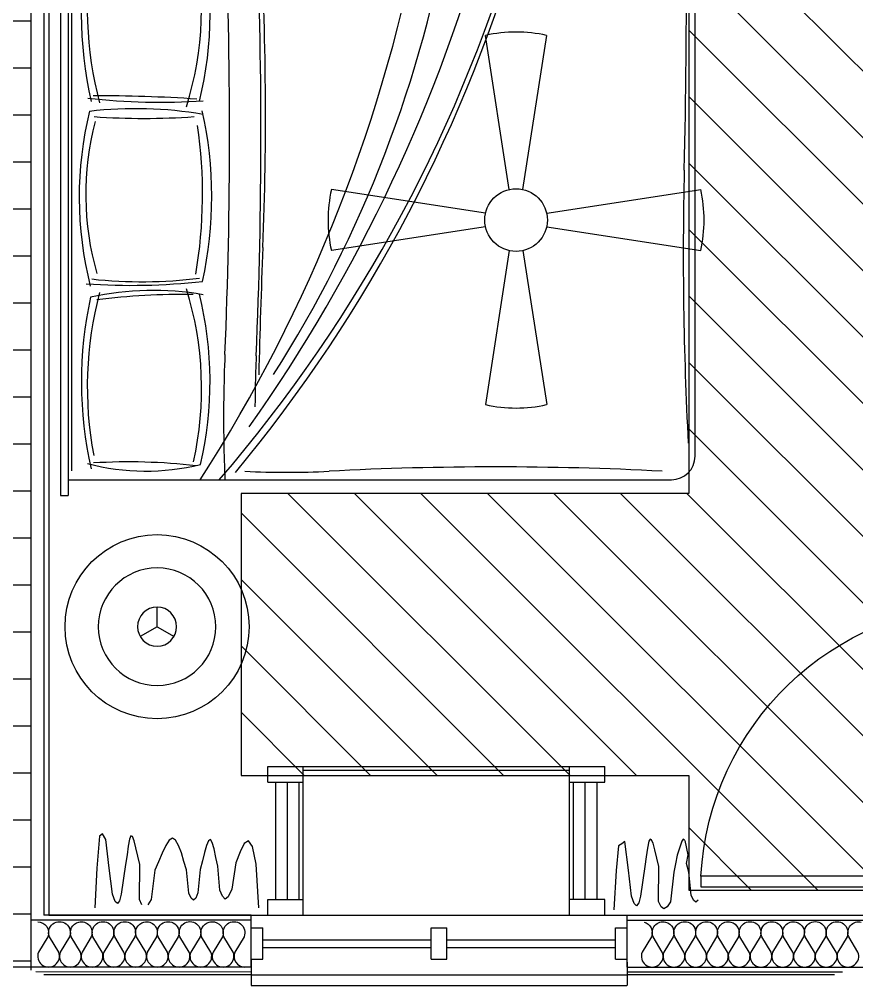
# Model space of a CAD drawing. Header units: inches. Extents: x 1121 to 1607, y 425 to 930.
# Drawn here: x 1292.9 to 1399.8, y 428.8 to 552.2 of the extents above; entities that cross this region are included whole.
import ezdxf

# ---------------------------------------------------------------- set-up
doc = ezdxf.new("R2010")
doc.units = ezdxf.units.IN
doc.header["$LTSCALE"] = 48
doc.header["$MEASUREMENT"] = 0
doc.layers.get('0').update_dxf_attribs({"linetype": 'CONTINUOUS'})
for name, color, linetype in [('A-CLNG-ELEC', 4, 'CONTINUOUS'), ('A-DOOR-FULL', 4, 'CONTINUOUS'), ('A-FAIRH-HATCH', 9, 'CONTINUOUS'), ('A-FAIRH-ROUTE', 2, 'CONTINUOUS'), ('A-FURN', 13, 'CONTINUOUS'), ('A-GLAZ-PRHT', 5, 'CONTINUOUS'), ('A-GLAZ-SILL', 3, 'CONTINUOUS'), ('A-MWAL', 13, 'CONTINUOUS'), ('A-WALL-GYP', 13, 'CONTINUOUS'), ('A-WALL-HEAD', 6, 'CONTINUOUS'), ('A-WALL-IFULL', 7, 'CONTINUOUS'), ('A-WALL-INSUL', 9, 'CONTINUOUS'), ('A-WALL-JAMB', 8, 'CONTINUOUS'), ('a-wall-patt', 13, 'CONTINUOUS'), ('A-WALL-XFULL', 4, 'CONTINUOUS'), ('S-WALL', 2, 'CONTINUOUS')]:
    doc.layers.add(name, color=color, linetype=linetype)

# ---------------------------------------------------------------- blocks, each defined once
blk = doc.blocks.new('LAMP')
for points in [[(0, 0), (-1.732, 1)], [(0, 0), (1.732, 1)], [(0, 0), (0, -2)]]:
    blk.add_lwpolyline(points)
for radius in [6, 2]:
    blk.add_circle((0, 0), radius)
blk = doc.blocks.new('QUEEN')
at = {"layer": 'A-FURN'}
for p, q in [((1, 38), (0, 38)), ((0, 38), (0, -38)), ((1, 38), (1, -38)), ((78, 36), (1, 36)), ((1.41, 35.15), (1.41, -34.87)), ((81, -33), (81, 33)), ((1, -36), (78, -36)), ((0, -38), (1, -38))]:
    blk.add_line(p, q, dxfattribs=at)
for centre, radius, start, end in [((-148.78, 71.06), 198.06, 327.2794, 349.8042), ((-122.57, 87.07), 188.55, 319.252, 344.2839), ((-630.5, 8), 652.1, 357.53907, 2.46093), ((-143.73, 89.51), 205.59, 324.724, 344.9151), ((-630.5, 8), 656.1, 357.53907, 2.44592), ((-106.07, 62.4), 158.05, 327.4765, 350.3854), ((78, 33), 3, 0, 90), ((52.84, 23.53), 50.17, 167.2566, 192.9411), ((10.91, 5.94), 28.96, 75.506, 104.2404), ((-123.98, 86.47), 190.21, 320.2886, 344.3709), ((53.5, -376.42), 411.37, 88.5731, 93.7836), ((51.53, -455.77), 490.74, 87.0172, 88.5731), ((10.66, 343.47), 309.7, 268.7893, 271.2107), ((-24.86, 24.34), 42.88, 342.76, 12.6186), ((-27.08, 23.44), 46.18, 346.1093, 13.7731), ((-396.64, 10.67), 422.82, 357.6935, 3.1938), ((50.18, 24.15), 46.75, 169.2328, 194.9234), ((-908.2, 26.61), 988.1, 358.66206, 0.29729), ((12.69, 90.92), 78.73, 263.2969, 274.0359), ((5.47, -158.26), 171.27, 86.0039, 90.4312), ((9.62, -38.54), 49.92, 80.0975, 96.7905), ((48.53, 0.08), 46.13, 166.2193, 194.2357), ((10.68, 102.5), 92.36, 266.037, 273.963), ((-30.96, 0.16), 50.28, 347.5532, 12.5668), ((40.27, 0.44), 37.03, 165.4637, 195.8686), ((-43.88, 0.47), 62.02, 350.5205, 8.1155), ((537.89, -7.16), 458.39, 178.6621, 183.0213), ((1035.98, -47.03), 1010.96, 177.69355, 178.61501), ((9.01, 73.11), 84.29, 266.0994, 276.2252), ((10.41, 47.69), 58.41, 263.7021, 277.2387), ((50.18, -24.15), 46.75, 165.0766, 190.7672), ((11.82, -49.65), 37.82, 80.244, 102.1615), ((15.68, -99.43), 87.1, 89.1674, 97.2883), ((-24.86, -24.34), 42.88, 347.3814, 17.24), ((-27.15, -23.45), 46.25, 346.7449, 13.9462), ((52.93, -23.52), 50.25, 167.5495, 192.7326), ((207.14, -28), 186.31, 177.5391, 180.9766), ((207.14, -28), 182.31, 177.5391, 178.8061), ((207.14, -28), 182.31, 178.8061, 179.5861), ((207.14, -28), 186.31, 180.9766, 182.4609), ((78, -33), 3, 270, 0), ((10.91, -5.94), 28.96, 255.1097, 283.8939), ((8.71, -106.71), 72.99, 83.231, 93.5386), ((55.55, -447.04), 412.68, 87.0477, 92.9523), ((28.92, 69.36), 104.41, 267.0477, 272.9523)]:
    blk.add_arc(centre, radius, start, end, dxfattribs=at)
blk = doc.blocks.new('3-0 WD DR')
at = {"layer": 'A-DOOR-FULL'}
blk.add_lwpolyline([(0.48, -4.94), (1.85, -4.94), (1.85, -40.94), (0.48, -40.94)], close=True, dxfattribs=at)
at = {"layer": 'A-DOOR-FULL', "color": 3}
blk.add_arc((-0.11, -4.25), 36.74, 273.0665, 359.0219, dxfattribs=at)
at = {"layer": 'A-WALL-HEAD'}
for p, q in [((0.62, 0), (36.62, 0)), ((0.62, -4.88), (36.62, -4.88))]:
    blk.add_line(p, q, dxfattribs=at)
at = {"layer": 'A-WALL-JAMB'}
for points in [[(-2.13, 0.75), (-2.13, 0.5), (-2.63, 0.5), (-2.63, 0.75), (-2.63, 0.75), (-3.13, 0.75), (-3.13, 0), (0.37, 0), (0.37, 0.75)], [(39.37, 0.75), (39.37, 0.5), (39.87, 0.5), (39.87, 0.75), (39.87, 0.75), (40.37, 0.75), (40.37, 0), (36.87, 0), (36.87, 0.75)], [(-2.13, -5.62), (-2.13, -5.37), (-2.63, -5.37), (-2.63, -5.62), (-2.63, -5.62), (-3.13, -5.62), (-3.13, -4.87), (0.37, -4.87), (0.37, -5.62)], [(39.37, -5.62), (39.37, -5.37), (39.87, -5.37), (39.87, -5.62), (39.87, -5.62), (40.37, -5.62), (40.37, -4.87), (36.87, -4.87), (36.87, -5.62)]]:
    blk.add_lwpolyline(points, close=True, dxfattribs=at)
for points in [[(0.62, -3.5), (0.62, -4.87), (0, -4.87), (0, 0), (0.62, 0), (0.62, -2), (1, -2), (1, -3.5), (0.62, -3.5)], [(36.62, -3.5), (36.62, -4.87), (37.25, -4.87), (37.25, 0), (36.62, 0), (36.62, -2), (36.25, -2), (36.25, -3.5), (36.62, -3.5)]]:
    blk.add_lwpolyline(points, dxfattribs=at)

msp = doc.modelspace()

# ---------------------------------------------------------------- hatches: boundary and pattern name
at = {"layer": 'A-FAIRH-HATCH'}
h = msp.add_hatch(dxfattribs=at)
h.set_pattern_fill('ANSI31', color=256, scale=48, angle=270, style=0)
h.set_pattern_definition([(315, (-1622.1714, -3.963), (4.242641, 4.242641), [])])
h.paths.add_polyline_path([(1510.37, 688.73), (1490.26, 711.61), (1485.04, 728.73), (1485.04, 759.48), (1555.13, 831.85), (1555.13, 914.7), (1519.13, 914.7), (1519.13, 847), (1449.04, 774.63), (1449.04, 761.05), (1329.37, 761.05), (1329.37, 812.85), (1293.37, 812.85), (1293.37, 761.05), (1278.37, 761.05), (1278.37, 781.23), (1241.12, 832.53), (1199.72, 832.53), (1199.72, 796.53), (1223.52, 796.53), (1242.37, 768.88), (1242.37, 725.05), (1238.64, 660.5), (1219.32, 628.3), (1219.32, 576.75), (1169.6, 576.75), (1169.6, 540.75), (1219.32, 540.75), (1219.16, 483.9), (1211.54, 477.4), (1197.72, 472.89), (1156.92, 472.89), (1156.92, 436.89), (1203.44, 436.89), (1229.49, 445.39), (1248.3, 458.71), (1255.16, 480.72), (1255.16, 618.04), (1274.09, 649.61), (1278.29, 725.05), (1449.04, 725.05), (1449.04, 717.38), (1457.03, 695.47), (1474.37, 677.38), (1474.37, 477.05), (1414.37, 477.05), (1414.37, 569.46), (1399.11, 605.77), (1399.11, 651.05), (1363.1, 651.05), (1363.14, 605.79), (1321.22, 605.79), (1321.22, 569.79), (1376.97, 569.79), (1378.37, 564.64), (1378.37, 491.69), (1321.22, 491.69), (1321.22, 455.69), (1378.37, 455.69), (1378.37, 441.05), (1482.58, 441.05), (1483.73, 438.02), (1522.26, 438.02), (1510.37, 469.2)])
at = {"layer": 'a-wall-patt'}
h = msp.add_hatch(dxfattribs=at)
h.set_pattern_fill('LINE', color=256, scale=48, style=0)
h.set_pattern_definition([(0, (0.03, 0.0104), (0, 6), [])])
h.paths.add_polyline_path([(1294.42, 710.82), (1286.79, 710.82), (1286.79, 431.21), (1286.79, 431.21), (1286.79, 431.21), (1294.42, 431.21)])

# ---------------------------------------------------------------- linework, layer by layer
at = {"layer": 'A-CLNG-ELEC'}
for p, q in [((1355.46, 530.49), (1352.42, 550.16)), ((1357.19, 530.49), (1360.23, 550.16)), ((1352.42, 527.46), (1332.75, 530.49)), ((1360.23, 527.46), (1379.9, 530.49)), ((1352.42, 525.72), (1332.75, 522.69)), ((1360.23, 525.72), (1379.9, 522.69)), ((1355.46, 522.69), (1352.42, 503.02)), ((1357.19, 522.69), (1360.23, 503.02))]:
    msp.add_line(p, q, dxfattribs=at)
msp.add_circle((1356.32, 526.59), 4, dxfattribs=at)
for centre, start, end in [((1356.32, 532.59), 77.4712, 102.5288), ((1350.32, 526.59), 167.4712, 192.5288), ((1362.32, 526.59), 347.4712, 12.5288), ((1356.32, 520.59), 257.4712, 282.5288)]:
    msp.add_arc(centre, 18, start, end, dxfattribs=at)
at = {"layer": 'A-FAIRH-ROUTE'}
msp.add_lwpolyline([(1457.03, 695.47), (1474.37, 677.38), (1474.37, 477.05), (1414.37, 477.05), (1414.37, 569.46), (1399.11, 605.77), (1399.11, 651.05), (1363.1, 651.05), (1363.14, 605.79), (1363.14, 605.79), (1321.22, 605.79), (1321.22, 569.79), (1376.97, 569.79), (1378.37, 564.64), (1378.37, 491.69), (1321.22, 491.69), (1321.22, 455.69), (1378.37, 455.69), (1378.37, 441.05), (1482.58, 441.05)], dxfattribs=at)
at = {"layer": 'A-FURN'}
for p, q in [((1324.65, 454.84), (1324.65, 456.84)), ((1324.65, 456.84), (1367.65, 456.84)), ((1329.15, 437.84), (1329.15, 456.84)), ((1363.15, 437.84), (1363.15, 456.84)), ((1367.65, 454.84), (1367.65, 456.84)), ((1367.65, 454.84), (1367.65, 456.84)), ((1329.15, 456.34), (1363.15, 456.34)), ((1324.65, 454.84), (1329.15, 454.84)), ((1325.65, 439.84), (1325.65, 454.84)), ((1327.15, 439.84), (1327.15, 454.84)), ((1328.65, 439.84), (1328.65, 454.84)), ((1363.15, 454.84), (1367.65, 454.84)), ((1363.65, 439.84), (1363.65, 454.84)), ((1365.15, 439.84), (1365.15, 454.84)), ((1366.65, 439.84), (1366.65, 454.84)), ((1303.15, 447.94), (1302.82, 443.82)), ((1303.55, 448.22), (1303.15, 447.94)), ((1303.96, 447.51), (1303.55, 448.22)), ((1307.17, 447.99), (1307, 447.54)), ((1307.36, 447.88), (1307.17, 447.99)), ((1307.56, 447.31), (1307.36, 447.88)), ((1304.4, 443.86), (1303.96, 447.51)), ((1306.83, 446.67), (1306.67, 445.54)), ((1307, 447.54), (1306.83, 446.67)), ((1307.78, 446.43), (1307.56, 447.31)), ((1311.6, 446.72), (1311.14, 445.76)), ((1312.04, 447.41), (1311.6, 446.72)), ((1312.47, 447.67), (1312.04, 447.41)), ((1312.87, 447.42), (1312.47, 447.67)), ((1313.24, 446.74), (1312.87, 447.42)), ((1313.6, 445.79), (1313.24, 446.74)), ((1316.81, 446.74), (1316.55, 445.83)), ((1317.07, 447.34), (1316.81, 446.74)), ((1317.31, 447.49), (1317.07, 447.34)), ((1317.54, 447.1), (1317.31, 447.49)), ((1317.77, 446.29), (1317.54, 447.1)), ((1321.63, 446.99), (1321.09, 445.92)), ((1322.16, 447.33), (1321.63, 446.99)), ((1322.67, 446.59), (1322.16, 447.33)), ((1369.41, 446.68), (1369.08, 443.56)), ((1369.81, 446.96), (1369.41, 446.68)), ((1370.22, 447.25), (1369.81, 446.96)), ((1370.67, 443.6), (1370.22, 447.25)), ((1373.26, 447.28), (1373.1, 446.41)), ((1373.44, 447.54), (1373.26, 447.28)), ((1373.62, 447.43), (1373.44, 447.54)), ((1373.82, 447.05), (1373.62, 447.43)), ((1374.05, 446.17), (1373.82, 447.05)), ((1377.46, 447.28), (1376.89, 445.5)), ((1377.63, 447.54), (1377.46, 447.28)), ((1377.81, 447.43), (1377.63, 447.54)), ((1378.29, 445.53), (1377.9, 447.38)), ((1306.67, 445.54), (1306.49, 444.33)), ((1308.03, 445.37), (1307.78, 446.43)), ((1311.14, 445.76), (1310.67, 444.66)), ((1313.93, 444.7), (1313.6, 445.79)), ((1316.55, 445.83), (1316.28, 444.76)), ((1318, 445.22), (1317.77, 446.29)), ((1321.09, 445.92), (1320.55, 444.51)), ((1323.14, 444.37), (1322.67, 446.59)), ((1373.1, 446.41), (1372.93, 445.28)), ((1374.29, 445.11), (1374.05, 446.17)), ((1376.89, 445.5), (1376.65, 444.4)), ((1378.09, 444.44), (1378.29, 445.53)), ((1306.49, 444.33), (1305.93, 440.51)), ((1308.3, 444.3), (1308.03, 445.37)), ((1308.24, 439.84), (1308.3, 444.3)), ((1310.67, 444.66), (1310.21, 443.57)), ((1314.25, 443.61), (1313.93, 444.7)), ((1316.28, 444.76), (1316, 443.67)), ((1318.25, 444.08), (1318, 445.22)), ((1320.55, 444.51), (1320.05, 441.14)), ((1323.5, 438.76), (1323.14, 444.37)), ((1372.93, 445.28), (1372.75, 444.07)), ((1374.56, 444.04), (1374.29, 445.11)), ((1376.65, 444.4), (1376.47, 443.31)), ((1378.38, 443.35), (1378.06, 444.44)), ((1302.82, 443.82), (1302.54, 438.76)), ((1304.79, 440.54), (1304.4, 443.86)), ((1310.21, 443.57), (1309.76, 439.82)), ((1314.55, 440.67), (1314.25, 443.61)), ((1316, 443.67), (1315.72, 440.71)), ((1318.52, 441.03), (1318.25, 444.08)), ((1369.08, 443.56), (1368.8, 438.5)), ((1371.06, 440.28), (1370.67, 443.6)), ((1372.75, 444.07), (1372.2, 440.25)), ((1374.5, 439.58), (1374.56, 444.04)), ((1376.47, 443.31), (1376.03, 439.56)), ((1378.68, 440.41), (1378.38, 443.35)), ((1305.14, 439.57), (1304.79, 440.54)), ((1305.93, 440.51), (1305.71, 439.68)), ((1314.85, 440), (1314.55, 440.67)), ((1315.72, 440.71), (1315.43, 440.03)), ((1318.83, 440.25), (1318.52, 441.03)), ((1320.05, 441.14), (1319.59, 440.18)), ((1305.45, 439.31), (1305.14, 439.57)), ((1305.71, 439.68), (1305.45, 439.31)), ((1308.57, 439.18), (1308.24, 439.84)), ((1309.76, 439.82), (1309.33, 439.16)), ((1315.14, 439.76), (1314.85, 440)), ((1315.43, 440.03), (1315.14, 439.76)), ((1319.18, 439.9), (1318.83, 440.25)), ((1319.59, 440.18), (1319.18, 439.9)), ((1324.65, 439.84), (1329.15, 439.84)), ((1324.65, 437.84), (1324.65, 439.84)), ((1367.65, 439.84), (1363.15, 439.84)), ((1367.65, 437.84), (1367.65, 439.84)), ((1371.41, 439.31), (1371.06, 440.28)), ((1371.71, 439.05), (1371.41, 439.31)), ((1371.97, 439.42), (1371.71, 439.05)), ((1372.2, 440.25), (1371.97, 439.42)), ((1374.83, 438.9), (1374.5, 439.58)), ((1376.03, 439.56), (1375.6, 438.89)), ((1378.98, 439.74), (1378.68, 440.41)), ((1379.27, 439.5), (1378.98, 439.74)), ((1379.56, 439.77), (1379.27, 439.5)), ((1375.2, 438.65), (1374.83, 438.9)), ((1375.6, 438.89), (1375.2, 438.65)), ((1324.65, 437.84), (1367.65, 437.84))]:
    msp.add_line(p, q, dxfattribs=at)
msp.add_circle((1310.5, 474.67), 11.75, dxfattribs=at)
at = {"layer": 'A-GLAZ-PRHT'}
for p, q in [((1324, 434.71), (1345.5, 434.71)), ((1347.5, 434.71), (1369, 434.71)), ((1324, 433.71), (1345.5, 433.71)), ((1347.5, 433.71), (1369, 433.71))]:
    msp.add_line(p, q, dxfattribs=at)
at = {"layer": 'A-GLAZ-SILL'}
for p, q in [((1322.5, 437.84), (1370.5, 437.84)), ((1322.5, 432.09), (1322.5, 428.84)), ((1370.5, 431.84), (1370.5, 428.84)), ((1322.5, 428.84), (1370.46, 428.84))]:
    msp.add_line(p, q, dxfattribs=at)
at = {"layer": 'A-MWAL'}
for p, q in [((1322.5, 430.58), (1295.04, 430.59)), ((1322.5, 431.21), (1322.5, 430.22)), ((1370.5, 431.21), (1370.5, 430.22)), ((1322.5, 430.22), (1296.04, 430.22)), ((1396.98, 430.22), (1370.5, 430.22))]:
    msp.add_line(p, q, dxfattribs=at)
at = {"layer": 'A-WALL-GYP'}
for p, q in [((1296.67, 608.84), (1296.67, 437.84)), ((1322.5, 437.84), (1296.04, 437.84)), ((1296.67, 437.84), (1322.5, 437.84)), ((1322.5, 437.21), (1322.5, 437.84)), ((1370.5, 437.84), (1415.98, 437.84)), ((1370.5, 437.21), (1370.5, 437.84)), ((1370.5, 430.59), (1397.98, 430.59))]:
    msp.add_line(p, q, dxfattribs=at)
at = {"layer": 'A-WALL-HEAD'}
for p, q in [((1322.5, 437.84), (1370.5, 437.84)), ((1322.5, 430.21), (1370.5, 430.21))]:
    msp.add_line(p, q, dxfattribs=at)
at = {"layer": 'A-WALL-IFULL'}
msp.add_line((1296.04, 609.47), (1296.04, 437.84), dxfattribs=at)
at = {"layer": 'A-WALL-INSUL'}
for points in [[(1295.26, 437, -0.533342), (1296.55, 435.09), (1295.37, 433.13, 1.490725), (1297.94, 433.13), (1296.76, 435.09, -1.490725), (1299.33, 435.09), (1298.15, 433.13, 1.490725), (1300.72, 433.13), (1299.54, 435.09, -0.460445), (1300.5, 436.96, -0.609983), (1302.1, 435.09), (1300.92, 433.13, 1.490725), (1303.49, 433.13), (1302.31, 435.09, -1.490725), (1304.88, 435.09), (1303.7, 433.13, 1.490725), (1306.27, 433.13), (1305.09, 435.09, -1.490725), (1307.66, 435.09), (1306.48, 433.13, 1.490725), (1309.05, 433.13), (1307.86, 435.09, -0.460445), (1308.83, 436.96, -0.609983), (1310.43, 435.09), (1309.25, 433.13, 1.490725), (1311.82, 433.13), (1310.64, 435.09, -1.490725), (1313.21, 435.09), (1312.02, 433.13, 1.490725), (1314.6, 433.13), (1313.41, 435.09, -1.490725), (1315.99, 435.09), (1314.8, 433.13, 1.490725), (1317.37, 433.13), (1316.19, 435.09, -0.460445), (1317.16, 436.96, -0.057867), (1317.47, 437, -0.548439), (1318.83, 435.09), (1317.64, 433.13, 1.490725), (1320.21, 433.13), (1319.03, 435.09, -1.490725), (1321.6, 435.09), (1320.42, 433.13, 0.533342), (1321.71, 431.21)], [(1372.66, 436.95, -0.452504), (1373.59, 435.09), (1372.41, 433.13, 1.490725), (1374.98, 433.13), (1373.8, 435.09, -0.609983), (1375.4, 436.96, -0.460445), (1376.36, 435.09), (1375.18, 433.13, 1.490725), (1377.75, 433.13), (1376.57, 435.09, -1.490725), (1379.14, 435.09), (1377.96, 433.13, 1.490725), (1380.53, 433.13), (1379.35, 435.09, -1.490725), (1381.92, 435.09), (1380.74, 433.13, 1.490725), (1383.31, 433.13), (1382.13, 435.09, -0.609983), (1383.73, 436.96, -0.460445), (1384.69, 435.09), (1383.51, 433.13, 1.490725), (1386.08, 433.13), (1384.9, 435.09, -1.490725), (1387.47, 435.09), (1386.29, 433.13, 1.490725), (1388.86, 433.13), (1387.68, 435.09, -1.490725), (1390.25, 435.09), (1389.06, 433.13, 1.490725), (1391.64, 433.13), (1390.45, 435.09, -0.609983), (1392.05, 436.96, -0.460445), (1393.02, 435.09), (1391.84, 433.13, 1.490725), (1394.41, 433.13), (1393.22, 435.09, -1.490725), (1395.8, 435.09), (1394.61, 433.13, 1.490725), (1397.19, 433.13), (1396, 435.09, -1.490725), (1398.57, 435.09), (1397.39, 433.13, 1.490725), (1399.96, 433.13), (1398.78, 435.09, -0.609983), (1400.38, 436.96, -0.460445)]]:
    msp.add_lwpolyline(points, format="xyb", dxfattribs=at)
at = {"layer": 'A-WALL-JAMB'}
for p, q in [((1322.5, 432.21), (1322.5, 436.21)), ((1322.5, 436.21), (1324, 436.21)), ((1324, 432.21), (1324, 436.21)), ((1345.5, 436.21), (1347.5, 436.21)), ((1345.5, 432.21), (1345.5, 436.21)), ((1347.5, 432.21), (1347.5, 436.21)), ((1369, 432.21), (1369, 436.21)), ((1369, 436.21), (1370.5, 436.21)), ((1370.5, 432.21), (1370.5, 436.21)), ((1322.5, 432.21), (1324, 432.21)), ((1345.5, 432.21), (1347.5, 432.21)), ((1369, 432.21), (1370.5, 432.21))]:
    msp.add_line(p, q, dxfattribs=at)
at = {"layer": 'A-WALL-XFULL'}
for p, q in [((1322.5, 437.21), (1294.42, 437.21)), ((1322.5, 431.21), (1322.5, 437.21)), ((1370.5, 437.21), (1416.6, 437.21)), ((1370.5, 431.21), (1370.5, 437.21)), ((1322.5, 431.21), (1294.42, 431.21)), ((1370.5, 431.21), (1443.6, 431.21))]:
    msp.add_line(p, q, dxfattribs=at)
at = {"layer": 'S-WALL'}
for p, q in [((1294.42, 431.21), (1294.42, 710.43)), ((1294.42, 430.82), (1294.42, 710.04)), ((1294.42, 431.21), (1286.79, 431.21))]:
    msp.add_line(p, q, dxfattribs=at)

# ---------------------------------------------------------------- block references
at = {"xscale": -1, "rotation": 270}
msp.add_blockref('3-0 WD DR', (1420.85, 440.96), dxfattribs=at)
at = {"layer": 'A-FURN'}
msp.add_blockref('QUEEN', (1298.16, 529.43), dxfattribs=at)
at = {"layer": 'A-FURN', "xscale": -1.25, "yscale": 1.25, "zscale": 1.25, "rotation": 180}
msp.add_blockref('LAMP', (1310.5, 474.67), dxfattribs=at)

doc.saveas('drawing.dxf')
